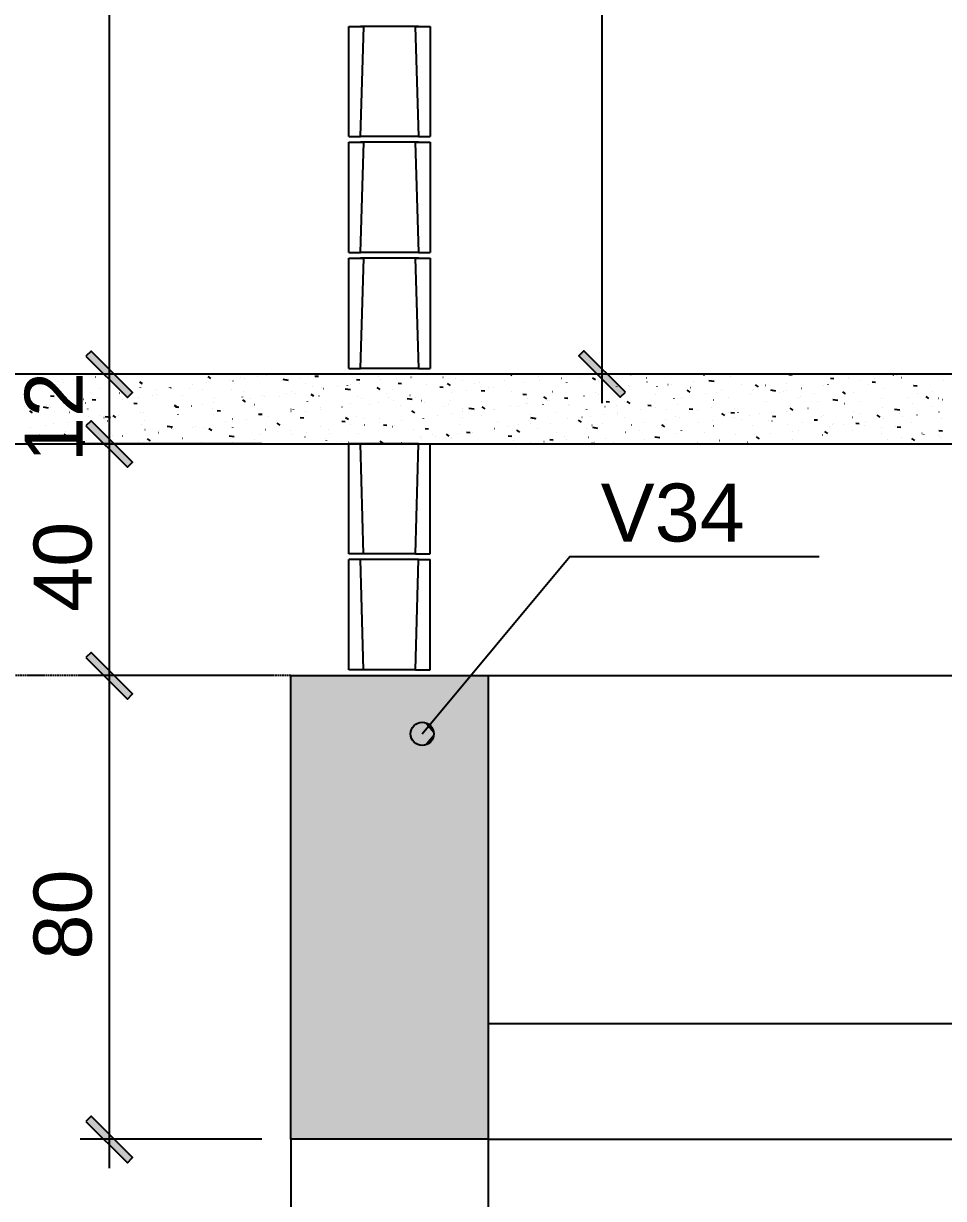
# Model space of a CAD drawing. Extents: x -1789 to 4156, y -3064 to 1391.
# Drawn here: x 651.5 to 810.1, y -2861.3 to -2658.6 of the extents above; entities that cross this region are included whole.
import ezdxf

# ---------------------------------------------------------------- set-up
doc = ezdxf.new("R2010")
doc.units = 0
doc.linetypes.add('ESTILO_TQS_0005', pattern=[0.4, 0.3, -0.1])
for name, color, linetype in [('1', 1, 'CONTINUOUS'), ('2', 2, 'CONTINUOUS'), ('3', 3, 'CONTINUOUS'), ('4', 4, 'CONTINUOUS'), ('8', 8, 'CONTINUOUS'), ('9', 254, 'CONTINUOUS')]:
    doc.layers.add(name, color=color, linetype=linetype)
doc.styles.add('TQS_ARIAL', font='arial.ttf')

msp = doc.modelspace()

# ---------------------------------------------------------------- linework, layer by layer
at = {"layer": '1', "linetype": 'Continuous'}
for p, q in [((666.2587, -2382.0568), (666.2587, -2724.0568)), ((751.3126, -2724.0568), (751.3126, -2394.0568)), ((719.6215, -2659.0568), (709.6215, -2659.0568)), ((719.6215, -2678.0568), (709.6215, -2678.0568)), ((719.6215, -2679.0568), (709.6215, -2679.0568)), ((719.6215, -2698.0568), (709.6215, -2698.0568)), ((719.6215, -2699.0568), (709.6215, -2699.0568)), ((666.2587, -2714.0568), (666.2587, -2736.0568)), ((719.6215, -2718.0568), (709.6215, -2718.0568)), ((692.6215, -2719.0568), (661.2587, -2719.0568)), ((692.6215, -2719.0568), (661.2587, -2719.0568)), ((756.19545, -2719.0568), (756.3126, -2719.0568)), ((666.2587, -2726.0568), (666.2587, -2776.0568)), ((692.6215, -2731.0568), (661.2587, -2731.0568)), ((692.6215, -2731.0568), (661.2587, -2731.0568)), ((719.61265, -2731.0568), (709.62645, -2731.0568)), ((719.61265, -2731.0568), (709.62645, -2731.0568)), ((719.61265, -2731.0568), (709.62645, -2731.0568)), ((719.61265, -2731.0568), (709.62645, -2731.0568)), ((719.61265, -2731.0568), (709.62645, -2731.0568)), ((719.61265, -2731.0568), (709.62645, -2731.0568)), ((719.61265, -2731.0568), (709.62645, -2731.0568)), ((719.1215, -2750.0568), (710.1215, -2750.0568)), ((719.1215, -2750.0568), (710.1215, -2750.0568)), ((719.61265, -2751.0568), (709.62645, -2751.0568)), ((666.2587, -2766.0568), (666.2587, -2856.0568)), ((692.6215, -2771.0568), (661.2587, -2771.0568)), ((692.6215, -2771.0568), (661.2587, -2771.0568)), ((719.1215, -2770.0568), (710.1215, -2770.0568)), ((719.1215, -2770.0568), (710.1215, -2770.0568)), ((719.1215, -2770.0568), (710.1215, -2770.0568)), ((719.1215, -2770.0568), (710.1215, -2770.0568)), ((719.1215, -2770.0568), (710.1215, -2770.0568)), ((719.1215, -2770.0568), (710.1215, -2770.0568)), ((692.6215, -2851.0568), (661.2587, -2851.0568))]:
    msp.add_line(p, q, dxfattribs=at)
for points in [[(662.28065, -2715.96265), (669.4259, -2723.1079), (670.3098, -2722.22405), (663.16455, -2715.07875), (662.28065, -2715.96265)], [(662.28065, -2715.96265), (669.4259, -2723.1079), (670.3098, -2722.22405), (663.16455, -2715.07875), (662.28065, -2715.96265)], [(755.29065, -2722.15095), (748.14535, -2715.00565), (747.2615, -2715.88955), (754.40675, -2723.0348), (755.29065, -2722.15095)], [(662.28065, -2727.96265), (669.4259, -2735.1079), (670.3098, -2734.22405), (663.16455, -2727.07875), (662.28065, -2727.96265)], [(662.28065, -2727.96265), (669.4259, -2735.1079), (670.3098, -2734.22405), (663.16455, -2727.07875), (662.28065, -2727.96265)], [(720.27015, -2781.10885), (745.7386, -2750.48905), (788.69305, -2750.48905)], [(662.28065, -2767.96265), (669.4259, -2775.1079), (670.3098, -2774.22405), (663.16455, -2767.07875), (662.28065, -2767.96265)], [(662.28065, -2767.96265), (669.4259, -2775.1079), (670.3098, -2774.22405), (663.16455, -2767.07875), (662.28065, -2767.96265)], [(662.28065, -2847.96265), (669.4259, -2855.1079), (670.3098, -2854.22405), (663.16455, -2847.07875), (662.28065, -2847.96265)]]:
    msp.add_lwpolyline(points, dxfattribs=at)
msp.add_circle((720.27015, -2781.10885), 2, dxfattribs=at)
for points in [[(662.28065, -2715.96265), (670.3098, -2722.22405), (663.16455, -2715.07875)], [(662.28065, -2715.96265), (663.16455, -2715.07875), (662.28065, -2715.96265)], [(662.28065, -2715.96265), (670.3098, -2722.22405), (663.16455, -2715.07875)], [(662.28065, -2715.96265), (663.16455, -2715.07875), (662.28065, -2715.96265)], [(662.28065, -2715.96265), (669.4259, -2723.1079), (670.3098, -2722.22405)], [(662.28065, -2715.96265), (669.4259, -2723.1079), (670.3098, -2722.22405)], [(755.29065, -2722.15095), (748.14535, -2715.00565), (747.2615, -2715.88955)], [(755.29065, -2722.15095), (747.2615, -2715.88955), (754.40675, -2723.0348)], [(755.29065, -2722.15095), (754.40675, -2723.0348), (755.29065, -2722.15095)], [(662.28065, -2727.96265), (670.3098, -2734.22405), (663.16455, -2727.07875)], [(662.28065, -2727.96265), (663.16455, -2727.07875), (662.28065, -2727.96265)], [(662.28065, -2727.96265), (670.3098, -2734.22405), (663.16455, -2727.07875)], [(662.28065, -2727.96265), (663.16455, -2727.07875), (662.28065, -2727.96265)], [(662.28065, -2727.96265), (669.4259, -2735.1079), (670.3098, -2734.22405)], [(662.28065, -2727.96265), (669.4259, -2735.1079), (670.3098, -2734.22405)], [(662.28065, -2767.96265), (670.3098, -2774.22405), (663.16455, -2767.07875)], [(662.28065, -2767.96265), (663.16455, -2767.07875), (662.28065, -2767.96265)], [(662.28065, -2767.96265), (670.3098, -2774.22405), (663.16455, -2767.07875)], [(662.28065, -2767.96265), (663.16455, -2767.07875), (662.28065, -2767.96265)], [(662.28065, -2767.96265), (669.4259, -2775.1079), (670.3098, -2774.22405)], [(662.28065, -2767.96265), (669.4259, -2775.1079), (670.3098, -2774.22405)], [(722.27015, -2781.10885), (720.61745, -2779.13925), (719.27015, -2779.3768)], [(722.27015, -2781.10885), (721.80225, -2779.8233), (720.61745, -2779.13925)], [(722.27015, -2781.10885), (719.27015, -2779.3768), (718.39075, -2780.4248)], [(722.27015, -2781.10885), (718.39075, -2780.4248), (718.39075, -2781.7929)], [(722.27015, -2781.10885), (718.39075, -2781.7929), (719.27015, -2782.8409)], [(722.27015, -2781.10885), (719.27015, -2782.8409), (720.61745, -2783.0785)], [(722.27015, -2781.10885), (720.61745, -2783.0785), (721.80225, -2782.39445)], [(722.27015, -2781.10885), (721.80225, -2782.39445), (722.27015, -2781.10885)], [(662.28065, -2847.96265), (670.3098, -2854.22405), (663.16455, -2847.07875)], [(662.28065, -2847.96265), (663.16455, -2847.07875), (662.28065, -2847.96265)], [(662.28065, -2847.96265), (669.4259, -2855.1079), (670.3098, -2854.22405)]]:
    msp.add_solid(points, dxfattribs=at)
at = {"layer": '2', "linetype": 'Continuous'}
for p, q in [((707.6215, -2678.0568), (707.6215, -2659.0568)), ((707.6215, -2659.0568), (710.19725, -2659.0568)), ((709.6215, -2678.0568), (710.19725, -2659.0568)), ((719.04575, -2659.0568), (719.6215, -2678.0568)), ((719.04575, -2659.0568), (721.6215, -2659.0568)), ((721.6215, -2659.0568), (721.6215, -2678.0568)), ((707.6215, -2678.0568), (709.6215, -2678.0568)), ((707.6215, -2698.0568), (707.6215, -2679.0568)), ((707.6215, -2679.0568), (710.19725, -2679.0568)), ((709.6215, -2698.0568), (710.19725, -2679.0568)), ((719.04575, -2679.0568), (719.6215, -2698.0568)), ((719.04575, -2679.0568), (721.6215, -2679.0568)), ((719.6215, -2678.0568), (721.6215, -2678.0568)), ((721.6215, -2679.0568), (721.6215, -2698.0568)), ((707.6215, -2698.0568), (709.6215, -2698.0568)), ((719.6215, -2698.0568), (721.6215, -2698.0568)), ((707.6215, -2718.0568), (707.6215, -2699.0568)), ((707.6215, -2699.0568), (710.19725, -2699.0568)), ((709.6215, -2718.0568), (710.19725, -2699.0568)), ((719.04575, -2699.0568), (719.6215, -2718.0568)), ((719.04575, -2699.0568), (721.6215, -2699.0568)), ((721.6215, -2699.0568), (721.6215, -2718.0568)), ((707.6215, -2718.0568), (709.6215, -2718.0568)), ((719.6215, -2718.0568), (721.6215, -2718.0568)), ((697.6215, -2719.0568), (697.6215, -2719.0568)), ((697.6215, -2719.0568), (697.6215, -2719.0568)), ((751.19545, -2719.0568), (751.19545, -2719.0568)), ((697.6215, -2731.0568), (697.6215, -2731.0568)), ((697.6215, -2731.0568), (697.6215, -2731.0568)), ((709.62645, -2731.0568), (707.6215, -2731.0568)), ((707.6234, -2750.0568), (707.6215, -2731.0568)), ((709.62645, -2731.0568), (707.6215, -2731.0568)), ((709.62645, -2731.0568), (707.6215, -2731.0568)), ((709.62645, -2731.0568), (707.6215, -2731.0568)), ((709.62645, -2731.0568), (707.6215, -2731.0568)), ((709.62645, -2731.0568), (707.6215, -2731.0568)), ((709.62645, -2731.0568), (707.6215, -2731.0568)), ((710.1176, -2750.0568), (709.62645, -2731.0568)), ((719.1215, -2750.0568), (719.61265, -2731.0568)), ((719.61265, -2731.0568), (721.6215, -2731.0568)), ((719.61265, -2731.0568), (721.6215, -2731.0568)), ((719.61265, -2731.0568), (721.6215, -2731.0568)), ((719.61265, -2731.0568), (721.6215, -2731.0568)), ((719.61265, -2731.0568), (721.6215, -2731.0568)), ((719.61265, -2731.0568), (721.6215, -2731.0568)), ((719.61265, -2731.0568), (721.6215, -2731.0568)), ((721.6215, -2750.0568), (721.6215, -2731.0568)), ((710.1176, -2750.0568), (707.6234, -2750.0568)), ((710.1176, -2750.0568), (707.6234, -2750.0568)), ((719.1215, -2750.0568), (721.6215, -2750.0568)), ((719.1215, -2750.0568), (721.6215, -2750.0568)), ((709.62645, -2751.0568), (707.6215, -2751.0568)), ((707.6234, -2770.0568), (707.6215, -2751.0568)), ((710.1176, -2770.0568), (709.62645, -2751.0568)), ((719.1215, -2770.0568), (719.61265, -2751.0568)), ((719.61265, -2751.0568), (721.6215, -2751.0568)), ((721.6215, -2770.0568), (721.6215, -2751.0568)), ((697.6215, -2771.0568), (697.6215, -2771.0568)), ((697.6215, -2771.0568), (697.6215, -2771.0568)), ((710.1176, -2770.0568), (707.6234, -2770.0568)), ((710.1176, -2770.0568), (707.6234, -2770.0568)), ((710.1176, -2770.0568), (707.6234, -2770.0568)), ((710.1176, -2770.0568), (707.6234, -2770.0568)), ((710.1176, -2770.0568), (707.6234, -2770.0568)), ((710.1176, -2770.0568), (707.6234, -2770.0568)), ((719.1215, -2770.0568), (721.6215, -2770.0568)), ((719.1215, -2770.0568), (721.6215, -2770.0568)), ((719.1215, -2770.0568), (721.6215, -2770.0568)), ((719.1215, -2770.0568), (721.6215, -2770.0568)), ((719.1215, -2770.0568), (721.6215, -2770.0568)), ((719.1215, -2770.0568), (721.6215, -2770.0568)), ((697.6215, -2851.0568), (697.6215, -2929.44445)), ((697.6215, -2851.0568), (697.6215, -2851.0568)), ((731.6215, -2851.0568), (731.6215, -2929.44445)), ((731.6215, -2851.0568), (985.1215, -2851.0568))]:
    msp.add_line(p, q, dxfattribs=at)
at = {"layer": '2', "linetype": 'ESTILO_TQS_0005'}
msp.add_line((697.6215, -2771.0568), (528.5184, -2771.0568), dxfattribs=at)
at = {"layer": '3', "linetype": 'Continuous'}
for p, q in [((731.6215, -2771.0568), (876.6215, -2771.0568)), ((731.6215, -2831.0568), (1277.6215, -2831.0568))]:
    msp.add_line(p, q, dxfattribs=at)
at = {"layer": '4', "linetype": 'Continuous'}
for p, q in [((697.6215, -2851.0568), (697.6215, -2771.0568)), ((697.6215, -2771.0568), (731.6215, -2771.0568)), ((731.6215, -2771.0568), (731.6215, -2851.0568)), ((731.6215, -2851.0568), (697.6215, -2851.0568))]:
    msp.add_line(p, q, dxfattribs=at)
at = {"layer": '8', "linetype": 'Continuous'}
msp.add_lwpolyline([(697.6215, -2771.0568), (731.6215, -2771.0568), (731.6215, -2851.0568), (697.6215, -2851.0568), (697.6215, -2771.0568)], dxfattribs=at)
for points in [[(697.6215, -2771.0568), (731.6215, -2771.0568), (731.6215, -2851.0568)], [(697.6215, -2771.0568), (731.6215, -2851.0568), (697.6215, -2851.0568)], [(697.6215, -2771.0568), (697.6215, -2851.0568), (697.6215, -2771.0568)]]:
    msp.add_solid(points, dxfattribs=at)
at = {"layer": '9', "linetype": 'Continuous'}
for p, q in [((653.89295, -2719.5087), (653.8845, -2719.5033)), ((657.6051, -2720.34385), (657.615, -2720.34255)), ((658.29365, -2720.05335), (658.3016, -2720.04725)), ((660.1085, -2720.01425), (660.1184, -2720.01295)), ((663.8958, -2719.51565), (663.90575, -2719.51435)), ((672.05395, -2720.745), (671.55655, -2720.40945)), ((683.835, -2719.79875), (683.3376, -2719.4632)), ((687.0427, -2720.0661), (687.0526, -2720.0648)), ((687.6343, -2720.1889), (687.64225, -2720.1828)), ((688.9179, -2719.5951), (688.9095, -2719.58975)), ((689.5461, -2719.7365), (689.556, -2719.7352)), ((691.8769, -2719.4865), (691.8695, -2719.47975)), ((693.3334, -2719.2379), (693.34335, -2719.2366)), ((697.1981, -2720.12595), (696.30875, -2719.98805)), ((699.3046, -2719.8616), (699.29615, -2719.8562)), ((702.35445, -2719.4863), (701.75675, -2719.434)), ((709.52705, -2720.11385), (708.92935, -2720.06155)), ((712.68375, -2719.51755), (712.67635, -2719.5108)), ((713.13695, -2720.0338), (713.1449, -2720.0277)), ((715.817, -2719.87565), (715.8269, -2719.87435)), ((718.3204, -2719.5461), (718.3303, -2719.5448)), ((718.51055, -2719.39605), (718.5021, -2719.39065)), ((723.84875, -2719.6216), (723.84035, -2719.6162)), ((725.98945, -2719.87865), (725.99735, -2719.87255)), ((727.25145, -2720.17645), (727.24405, -2720.1697)), ((733.0833, -2719.1754), (733.07595, -2719.16865)), ((734.5252, -2720.0727), (734.5168, -2720.0673)), ((735.77305, -2719.26065), (735.47085, -2719.0568)), ((740.3042, -2719.4472), (740.2968, -2719.4404)), ((740.45995, -2720.22915), (740.4699, -2720.22785)), ((743.77395, -2719.17465), (743.7819, -2719.16855)), ((744.2473, -2719.73055), (744.2572, -2719.72925)), ((747.4803, -2719.5663), (747.4882, -2719.5602)), ((750.14435, -2720.0615), (749.64695, -2719.726)), ((750.72725, -2720.31045), (750.7352, -2720.30435)), ((758.96785, -2719.768), (758.9594, -2719.7626)), ((759.03165, -2720.4095), (759.0396, -2720.40345)), ((767.05015, -2720.32625), (767.06005, -2720.32495)), ((768.88785, -2719.31785), (768.8958, -2719.3118)), ((770.5792, -2720.31595), (769.6898, -2720.178)), ((773.36565, -2719.4948), (773.37555, -2719.4935)), ((775.86905, -2719.16525), (775.87895, -2719.1639)), ((784.07255, -2719.2352), (783.47485, -2719.1829)), ((791.24515, -2719.8627), (790.64745, -2719.8104)), ((793.6852, -2719.704), (793.69315, -2719.6979)), ((793.9928, -2719.85445), (793.9844, -2719.84905)), ((795.7263, -2720.14875), (795.7362, -2720.14745)), ((798.41775, -2720.49025), (797.82005, -2720.43795)), ((798.2297, -2719.81915), (798.2396, -2719.81785)), ((801.66045, -2719.23885), (801.39055, -2719.0568)), ((802.017, -2719.32055), (802.0269, -2719.31925)), ((802.876, -2719.679), (802.86865, -2719.67225)), ((810.06075, -2720.08115), (810.06865, -2720.07505)), ((651.86295, -2721.75215), (651.8709, -2721.74605)), ((652.46235, -2721.77255), (652.4539, -2721.76715)), ((658.416, -2720.5501), (658.40865, -2720.5433)), ((661.48345, -2722.50775), (660.986, -2722.17225)), ((661.0303, -2720.8804), (661.02185, -2720.875)), ((661.54065, -2720.79745), (661.54855, -2720.7914)), ((663.1388, -2722.22365), (663.13035, -2722.21825)), ((664.7876, -2721.5416), (664.79555, -2721.5355)), ((666.36855, -2721.10595), (666.3601, -2721.10055)), ((668.0346, -2722.28575), (668.04255, -2722.27965)), ((668.477, -2722.4492), (668.46855, -2722.4438)), ((671.70675, -2721.3315), (671.6983, -2721.3261)), ((674.43645, -2721.72575), (674.4464, -2721.72445)), ((676.77475, -2721.3849), (676.7663, -2721.3795)), ((676.93985, -2721.39615), (676.9498, -2721.39485)), ((677.3061, -2721.64275), (677.314, -2721.63665)), ((680.21315, -2721.4886), (680.2058, -2721.48185)), ((680.7272, -2720.89755), (680.7371, -2720.89625)), ((682.3832, -2721.7826), (682.37475, -2721.7772)), ((683.0315, -2720.4851), (683.03945, -2720.47905)), ((687.4594, -2721.7836), (687.45205, -2721.77685)), ((689.52545, -2721.9734), (689.5334, -2721.9673)), ((696.8953, -2722.36675), (696.9052, -2722.36545)), ((697.75765, -2722.12785), (697.7656, -2722.1218)), ((698.39785, -2722.45925), (698.38945, -2722.45385)), ((700.07155, -2720.65055), (700.0642, -2720.6438)), ((701.41305, -2721.20485), (701.40465, -2721.19945)), ((702.892, -2721.42375), (702.89995, -2721.41765)), ((703.2108, -2721.5353), (703.2207, -2721.534)), ((705.7142, -2721.20575), (705.7241, -2721.20445)), ((707.8705, -2721.78115), (706.98115, -2721.64325)), ((707.3597, -2720.98395), (707.35235, -2720.9772)), ((707.9431, -2720.78355), (707.951, -2720.7775)), ((709.5015, -2720.7071), (709.5114, -2720.7058)), ((712.99955, -2721.6851), (712.5021, -2721.34955)), ((714.18, -2722.4691), (714.18795, -2722.463)), ((715.0799, -2721.7132), (715.0725, -2721.70645)), ((716.69965, -2720.74135), (716.10195, -2720.68905)), ((720.98785, -2720.7819), (720.98045, -2720.77515)), ((723.87225, -2721.36885), (723.27455, -2721.3166)), ((725.1473, -2720.98615), (724.6499, -2720.65065)), ((725.35035, -2722.21835), (725.36025, -2722.21705)), ((727.85375, -2721.8888), (727.86365, -2721.8875)), ((729.2364, -2720.6228), (729.24435, -2720.6167)), ((730.21155, -2720.49985), (730.2031, -2720.4945)), ((731.04485, -2721.9964), (730.44715, -2721.9441)), ((731.64105, -2721.39015), (731.651, -2721.38885)), ((732.4834, -2721.36695), (732.4913, -2721.36085)), ((735.73035, -2722.11105), (735.7383, -2722.105)), ((737.95655, -2720.5587), (737.9665, -2720.5574)), ((742.7067, -2722.1096), (742.69825, -2722.1042)), ((745.20165, -2720.5238), (745.19325, -2720.5184)), ((750.166, -2722.1389), (750.15865, -2722.13215)), ((753.8378, -2721.1593), (753.84575, -2721.1532)), ((754.4439, -2721.9859), (754.4538, -2721.9846)), ((755.8781, -2720.9749), (755.8697, -2720.9695)), ((755.9979, -2721.13785), (755.9905, -2721.1311)), ((760.7594, -2721.15445), (760.7693, -2721.15315)), ((762.6434, -2720.8824), (762.63605, -2720.87565)), ((763.2628, -2720.82485), (763.2727, -2720.82355)), ((766.4596, -2722.1736), (765.96215, -2721.8381)), ((766.55455, -2721.426), (766.54615, -2721.4206)), ((769.0955, -2722.39415), (769.10345, -2722.3881)), ((770.9475, -2722.14675), (770.94015, -2722.13995)), ((771.8928, -2721.65155), (771.88435, -2721.64615)), ((775.3818, -2720.80615), (775.38975, -2720.80005)), ((777.231, -2721.8771), (777.2226, -2721.8717)), ((777.31255, -2721.63425), (777.3052, -2721.6275)), ((778.24065, -2721.22735), (777.74325, -2720.89185)), ((779.42375, -2720.9403), (779.43165, -2720.9342)), ((781.2516, -2721.9711), (780.36225, -2721.8332)), ((781.87575, -2722.2944), (781.8837, -2722.28835)), ((782.56925, -2722.10265), (782.5608, -2722.09725)), ((783.12005, -2721.8084), (783.13, -2721.8071)), ((783.1444, -2720.6332), (783.13705, -2720.62645)), ((785.62345, -2721.4788), (785.6334, -2721.4775)), ((787.90745, -2722.3282), (787.89905, -2722.3228)), ((789.4108, -2720.9802), (789.4207, -2720.9789)), ((790.26385, -2720.812), (790.2565, -2720.80525)), ((793.25825, -2722.46415), (792.7608, -2722.12865)), ((794.68145, -2722.1752), (794.68935, -2722.1691)), ((797.2043, -2720.8268), (797.1969, -2720.82005)), ((799.7325, -2721.535), (799.74045, -2721.5289)), ((804.92635, -2720.78525), (804.9343, -2720.77915)), ((805.59035, -2721.11775), (804.99265, -2721.06545)), ((805.7018, -2722.43325), (805.71175, -2722.4319)), ((808.2052, -2722.10365), (808.21515, -2722.10235)), ((652.9782, -2724.13205), (652.9861, -2724.12595)), ((655.51475, -2724.21685), (655.52465, -2724.21555)), ((656.7931, -2722.90075), (656.1954, -2722.84845)), ((661.83025, -2723.3854), (661.84015, -2723.3841)), ((662.2351, -2724.04965), (662.22775, -2724.0429)), ((663.9657, -2723.52825), (663.368, -2723.47595)), ((664.33365, -2723.0558), (664.34355, -2723.0545)), ((668.12095, -2722.5572), (668.1309, -2722.5559)), ((668.54945, -2723.4907), (668.54205, -2723.48395)), ((671.1383, -2724.1558), (670.5406, -2724.1035)), ((671.28155, -2723.0299), (671.2895, -2723.0238)), ((673.81525, -2722.67475), (673.8068, -2722.66935)), ((674.3813, -2722.48965), (674.37395, -2722.4829)), ((678.02305, -2724.77115), (677.5256, -2724.43565)), ((678.88325, -2722.72815), (678.8748, -2722.72275)), ((682.37835, -2724.2219), (682.3863, -2724.21585)), ((684.28905, -2724.0264), (684.299, -2724.0251)), ((684.4917, -2723.12585), (684.48325, -2723.12045)), ((689.2699, -2722.9946), (689.26145, -2722.98925)), ((689.8041, -2723.8249), (689.30665, -2723.4894)), ((689.85555, -2723.97925), (689.8482, -2723.9725)), ((690.60455, -2723.19495), (690.6145, -2723.19365)), ((691.37835, -2724.33785), (691.36995, -2724.3325)), ((692.77245, -2722.71755), (692.78035, -2722.71145)), ((693.10795, -2722.86535), (693.1179, -2722.86405)), ((695.696, -2722.98605), (695.6886, -2722.9793)), ((700.50635, -2723.8025), (700.4979, -2723.7971)), ((701.58515, -2722.87865), (701.08775, -2722.54315)), ((702.46775, -2722.84625), (702.46035, -2722.8395)), ((707.8215, -2724.1125), (707.8294, -2724.10645)), ((709.0743, -2722.91035), (709.0659, -2722.90495)), ((709.75585, -2723.1796), (709.7485, -2723.17285)), ((711.1828, -2724.2536), (711.17435, -2724.2482)), ((712.74415, -2723.878), (712.75405, -2723.8767)), ((714.41255, -2723.1359), (714.4041, -2723.1305)), ((715.24755, -2723.5484), (715.25745, -2723.5471)), ((716.52105, -2724.47915), (716.5126, -2724.47375)), ((718.54295, -2723.43635), (717.65355, -2723.2984)), ((718.1497, -2722.65865), (718.15765, -2722.65255)), ((719.03485, -2723.0498), (719.04475, -2723.0485)), ((720.17685, -2723.63285), (720.1684, -2723.6275)), ((720.67395, -2723.95735), (720.6819, -2723.9513)), ((724.80695, -2724.28145), (724.79955, -2724.2747)), ((725.089, -2723.587), (725.08055, -2723.5816)), ((730.4272, -2723.81255), (730.4188, -2723.80715)), ((735.54695, -2724.47375), (735.5569, -2724.4724)), ((738.21745, -2722.6239), (737.61975, -2722.5716)), ((738.05035, -2724.14415), (738.0603, -2724.14285)), ((738.4585, -2723.25335), (738.46645, -2723.24725)), ((738.5023, -2724.141), (738.4949, -2724.13425)), ((741.10365, -2724.2636), (741.09525, -2724.25825)), ((741.74215, -2723.28685), (741.2447, -2722.9513)), ((741.8377, -2723.64555), (741.8476, -2723.64425)), ((742.22435, -2723.59935), (742.23225, -2723.59325)), ((745.39005, -2723.25145), (744.79235, -2723.19915)), ((745.4713, -2724.3435), (745.47925, -2724.3374)), ((745.7232, -2724.41275), (745.7158, -2724.406)), ((748.1532, -2722.8141), (748.1631, -2722.8128)), ((750.6566, -2722.4845), (750.6665, -2722.4832)), ((752.56265, -2723.87895), (751.96495, -2723.82665)), ((753.7162, -2724.48825), (753.72415, -2724.48215)), ((755.2018, -2723.7193), (755.1934, -2723.71395)), ((756.11345, -2724.0877), (755.616, -2723.7522)), ((759.73525, -2724.5065), (759.13755, -2724.4542)), ((760.4682, -2722.54285), (760.47615, -2722.53675)), ((763.7152, -2723.287), (763.7231, -2723.2809)), ((764.19835, -2724.2995), (764.20825, -2724.2982)), ((765.03955, -2723.07805), (765.0322, -2723.0713)), ((770.51385, -2723.46805), (770.52375, -2723.46675)), ((773.01725, -2723.13845), (773.02715, -2723.13715)), ((776.80455, -2722.63985), (776.8145, -2722.63855)), ((779.7087, -2723.82995), (779.70135, -2723.8232)), ((785.12275, -2723.03855), (785.1307, -2723.03245)), ((785.54055, -2722.8289), (785.5332, -2722.82215)), ((788.36975, -2723.7827), (788.37765, -2723.7766)), ((791.924, -2723.6263), (791.03465, -2723.4884)), ((793.0956, -2724.09285), (793.1055, -2724.09155)), ((793.2457, -2722.5537), (793.23725, -2722.54835)), ((795.599, -2723.7633), (795.6089, -2723.762)), ((799.3863, -2723.2647), (799.3962, -2723.2634)), ((803.92215, -2723.0048), (803.9137, -2722.99945)), ((804.80475, -2724.11415), (804.8127, -2724.1081)), ((807.62955, -2723.26505), (807.1321, -2722.9295)), ((809.26035, -2723.23035), (809.2519, -2723.225)), ((809.93915, -2723.41005), (809.94705, -2723.404)), ((651.72745, -2724.71545), (651.73735, -2724.71415)), ((653.0812, -2725.73305), (652.5838, -2725.39755)), ((655.83425, -2724.9016), (654.9449, -2724.76365)), ((656.22515, -2724.87615), (656.2331, -2724.8701)), ((656.8857, -2725.4928), (656.87835, -2725.48605)), ((659.47215, -2725.6203), (659.4801, -2725.6142)), ((662.62205, -2725.06975), (662.6136, -2725.06435)), ((662.71915, -2726.36445), (662.72705, -2726.35835)), ((664.63125, -2726.2453), (664.6239, -2726.23855)), ((665.3921, -2726.51425), (665.40205, -2726.51295)), ((666.50665, -2726.5568), (665.6173, -2726.41885)), ((667.4525, -2726.53395), (666.9551, -2726.19845)), ((667.8955, -2726.18465), (667.90545, -2726.18335)), ((671.68285, -2725.68605), (671.69275, -2725.68475)), ((672.1334, -2725.61185), (672.14135, -2725.6058)), ((678.3109, -2724.7833), (677.7132, -2724.731)), ((677.77555, -2724.51815), (677.78345, -2724.51205)), ((677.99835, -2724.8546), (678.00825, -2724.8533)), ((678.2004, -2725.9892), (678.193, -2725.98245)), ((680.50175, -2724.525), (680.51165, -2724.5237)), ((684.03225, -2724.98815), (684.0249, -2724.9814)), ((684.2695, -2726.00645), (684.27745, -2726.00035)), ((685.4835, -2725.4108), (684.8858, -2725.35855)), ((692.6561, -2726.03835), (692.0584, -2725.98605)), ((692.4422, -2726.20655), (692.4501, -2726.2005)), ((693.8224, -2726.3691), (693.8323, -2726.3678)), ((697.63605, -2725.4568), (697.644, -2725.4507)), ((697.64705, -2725.15615), (697.6386, -2725.1508)), ((698.09215, -2725.1817), (698.08475, -2725.17495)), ((700.1379, -2725.53765), (700.1478, -2725.53635)), ((702.6413, -2725.20805), (702.6512, -2725.20675)), ((702.7704, -2724.7527), (702.77835, -2724.7466)), ((706.4286, -2724.70945), (706.43855, -2724.70815)), ((709.00735, -2726.4382), (709.01525, -2726.43215)), ((718.9686, -2725.71125), (718.4712, -2725.37575)), ((722.94075, -2726.13335), (722.95065, -2726.13205)), ((723.92095, -2724.7015), (723.92885, -2724.6954)), ((725.44415, -2725.8038), (725.45405, -2725.8025)), ((727.1679, -2725.44565), (727.17585, -2725.43955)), ((727.1975, -2724.93025), (727.18905, -2724.92485)), ((727.2031, -2726.4771), (727.1957, -2726.47035)), ((729.21535, -2725.09155), (728.32595, -2724.9536)), ((729.23145, -2725.3052), (729.2414, -2725.3039)), ((730.4149, -2726.1898), (730.42285, -2726.1837)), ((731.11635, -2725.01235), (730.61895, -2724.67685)), ((732.5357, -2725.1558), (732.52725, -2725.1504)), ((732.67045, -2725.14205), (732.66305, -2725.1353)), ((736.79, -2724.6908), (736.78155, -2724.6854)), ((738.8985, -2726.03405), (738.89005, -2726.02865)), ((743.21215, -2725.60685), (743.2037, -2725.6015)), ((747.8048, -2726.45775), (747.8147, -2726.45645)), ((748.66515, -2725.1284), (748.67305, -2725.1223)), ((749.28515, -2726.3005), (749.2767, -2726.29515)), ((751.5921, -2725.95915), (751.60205, -2725.9578)), ((751.7801, -2724.7147), (751.7717, -2724.70935)), ((753.8886, -2726.05795), (753.88015, -2726.0526)), ((753.9851, -2725.63845), (753.97775, -2725.6317)), ((757.9076, -2725.12765), (757.91755, -2725.12635)), ((759.81695, -2724.6374), (759.8096, -2724.63065)), ((760.411, -2724.7981), (760.42095, -2724.7968)), ((762.45655, -2725.1658), (762.44815, -2725.16045)), ((763.92285, -2726.3633), (763.93075, -2726.3572)), ((764.56505, -2726.50905), (764.5566, -2726.5037)), ((766.90785, -2725.134), (766.31015, -2725.0817)), ((767.69695, -2725.32905), (767.6885, -2725.32365)), ((770.20915, -2724.77525), (770.2171, -2724.7692)), ((772.42865, -2726.1998), (771.93125, -2725.86425)), ((773.133, -2725.6169), (773.1246, -2725.61155)), ((774.08045, -2725.7615), (773.48275, -2725.70925)), ((774.16775, -2724.97335), (774.1757, -2724.96725)), ((774.7666, -2725.6463), (774.7592, -2725.63955)), ((776.7031, -2726.26355), (776.71105, -2726.25745)), ((778.47125, -2725.84245), (778.4628, -2725.8371)), ((780.48935, -2725.7525), (780.4993, -2725.7512)), ((781.25305, -2726.38905), (780.65535, -2726.33675)), ((782.99275, -2725.42295), (783.0027, -2725.42165)), ((784.2097, -2725.25355), (783.7123, -2724.918)), ((783.80945, -2726.068), (783.80105, -2726.06265)), ((786.7801, -2724.9243), (786.79, -2724.923)), ((789.1477, -2726.29355), (789.13925, -2726.2882)), ((789.42545, -2726.20825), (789.4334, -2726.20215)), ((794.4859, -2726.5191), (794.4775, -2726.51375)), ((794.55985, -2725.5041), (794.56775, -2725.49805)), ((795.68285, -2725.7776), (795.6755, -2725.77085)), ((799.2273, -2726.49035), (798.7299, -2726.15485)), ((799.6109, -2724.86395), (799.61885, -2724.85785)), ((802.5964, -2725.2815), (801.70705, -2725.14355)), ((802.6233, -2725.79235), (802.6159, -2725.7856)), ((802.7219, -2725.4155), (802.7135, -2725.4101)), ((803.0711, -2726.37735), (803.08105, -2726.37605)), ((805.5745, -2726.04775), (805.58445, -2726.04645)), ((808.295, -2724.6446), (808.28765, -2724.63785)), ((809.36185, -2725.54915), (809.37175, -2725.54785)), ((652.7859, -2728.17385), (652.7958, -2728.17255)), ((655.2893, -2727.8443), (655.2992, -2727.843)), ((656.70535, -2727.65095), (656.69695, -2727.64555)), ((659.0766, -2727.3457), (659.08655, -2727.3444)), ((661.19145, -2727.3336), (661.183, -2727.3282)), ((665.9661, -2727.1086), (665.97405, -2727.1025)), ((671.8679, -2727.7847), (671.85945, -2727.7793)), ((672.36855, -2726.99025), (672.36115, -2726.9835)), ((677.1791, -2728.21195), (676.2897, -2728.07405)), ((677.0629, -2728.3006), (677.0708, -2728.29455)), ((677.2061, -2728.01025), (677.19765, -2728.00485)), ((677.42885, -2728.52735), (677.4388, -2728.52605)), ((680.59655, -2728.18485), (680.5892, -2728.1781)), ((681.2162, -2728.02875), (681.2261, -2728.02745)), ((682.54435, -2728.2358), (682.5359, -2728.2304)), ((683.9921, -2728.79735), (683.49465, -2728.46185)), ((686.4284, -2727.1838), (686.42105, -2727.17705)), ((687.51645, -2726.75055), (687.5244, -2726.7445)), ((687.5317, -2727.1973), (687.5416, -2727.196)), ((687.61235, -2728.2892), (687.6039, -2728.2838)), ((690.0351, -2726.8677), (690.045, -2726.8664)), ((695.77315, -2727.8511), (695.27575, -2727.5156)), ((699.8287, -2726.66585), (699.231, -2726.61355)), ((702.6488, -2728.08165), (702.65675, -2728.07555)), ((707.0013, -2727.2934), (706.4036, -2727.2411)), ((707.55425, -2726.90485), (707.0568, -2726.56935)), ((707.8867, -2727.81185), (707.87935, -2727.80505)), ((710.14215, -2726.7659), (710.13375, -2726.7605)), ((710.3345, -2727.793), (710.34445, -2727.7917)), ((712.8379, -2727.46345), (712.84785, -2727.46215)), ((712.89375, -2726.6917), (712.9017, -2726.6856)), ((714.1739, -2727.9209), (713.5762, -2727.8686)), ((715.17485, -2728.1452), (715.16745, -2728.13845)), ((715.5013, -2727.9265), (715.50925, -2727.9204)), ((716.62525, -2726.9648), (716.63515, -2726.9635)), ((720.49885, -2726.6788), (720.4915, -2726.67205)), ((721.3465, -2728.54845), (720.7488, -2728.49615)), ((726.7553, -2727.8238), (726.74685, -2727.81845)), ((732.6952, -2728.44695), (732.7051, -2728.44565)), ((733.28585, -2727.22245), (733.29375, -2727.2164)), ((735.1986, -2728.1174), (735.2085, -2728.11605)), ((736.90885, -2727.67805), (736.9168, -2727.67195)), ((738.9859, -2727.61875), (738.9958, -2727.61745)), ((739.88775, -2726.74675), (738.9984, -2726.6088)), ((740.15585, -2728.4222), (740.16375, -2728.4161)), ((742.3214, -2727.64055), (742.314, -2727.6338)), ((745.3014, -2726.7873), (745.3113, -2726.786)), ((747.7112, -2727.313), (747.2138, -2726.9775)), ((748.54355, -2728.45735), (748.55145, -2728.45125)), ((749.5423, -2727.91235), (749.5349, -2727.90555)), ((750.56015, -2728.4019), (749.6708, -2728.264)), ((751.3936, -2727.64375), (751.3852, -2727.6384)), ((755.21225, -2726.5759), (755.2202, -2726.5698)), ((756.38125, -2727.83415), (756.3739, -2727.8274)), ((758.4592, -2727.32005), (758.46715, -2727.31395)), ((761.56765, -2728.2436), (761.57755, -2728.2423)), ((762.0825, -2728.1139), (761.5851, -2727.7784)), ((761.78025, -2727.91025), (761.77185, -2727.9049)), ((762.21315, -2726.8331), (762.20575, -2726.82635)), ((767.88315, -2727.41215), (767.89305, -2727.41085)), ((770.38655, -2727.08255), (770.39645, -2727.08125)), ((770.45855, -2728.04365), (770.45115, -2728.0369)), ((774.17385, -2726.58395), (774.1838, -2726.58265)), ((775.2415, -2726.96015), (775.23305, -2726.9548)), ((777.16275, -2727.84195), (777.15535, -2727.8352)), ((779.9501, -2727.0077), (779.958, -2727.0016)), ((780.5797, -2727.1857), (780.5713, -2727.18035)), ((783.19705, -2727.7518), (783.205, -2727.74575)), ((785.91795, -2727.41125), (785.9095, -2727.4059)), ((788.42565, -2727.01655), (787.82795, -2726.96425)), ((790.4649, -2728.037), (790.4748, -2728.0357)), ((790.95955, -2727.79445), (790.9522, -2727.7877)), ((791.25615, -2727.6368), (791.24775, -2727.63145)), ((792.9683, -2727.7074), (792.9782, -2727.7061)), ((795.59825, -2727.6441), (795.00055, -2727.5918)), ((796.5944, -2727.86235), (796.58595, -2727.857)), ((796.7556, -2727.2088), (796.76555, -2727.2075)), ((799.4893, -2728.1929), (799.49725, -2728.1868)), ((799.82415, -2726.74465), (799.8157, -2726.7393)), ((801.9326, -2728.0879), (801.9242, -2728.08255)), ((802.77085, -2728.2716), (802.17315, -2728.2193)), ((804.68315, -2727.4431), (804.6911, -2727.43705)), ((809.81755, -2726.739), (809.82545, -2726.7329)), ((654.2995, -2729.58945), (654.3074, -2729.58335)), ((654.92125, -2730.1375), (654.32355, -2730.0852)), ((654.87295, -2729.9934), (654.8656, -2729.98665)), ((657.54645, -2730.33355), (657.5544, -2730.3275)), ((659.0503, -2729.75925), (658.55285, -2729.42375)), ((658.81385, -2728.9942), (658.8054, -2728.9888)), ((660.7048, -2728.99235), (660.69745, -2728.9856)), ((662.31925, -2730.51655), (662.32915, -2730.51525)), ((664.82265, -2730.187), (664.83255, -2730.1857)), ((666.87745, -2729.6449), (666.8854, -2729.63885)), ((668.60995, -2729.68835), (668.61985, -2729.68705)), ((669.2005, -2729.26065), (669.1921, -2729.2553)), ((672.46005, -2728.59685), (672.468, -2728.59075)), ((673.4216, -2730.56015), (672.92415, -2730.2246)), ((674.7647, -2729.1859), (674.7573, -2729.17915)), ((674.92545, -2728.8569), (674.9354, -2728.8556)), ((678.954, -2730.08515), (678.96195, -2730.07905)), ((687.8515, -2729.86715), (686.9621, -2729.72925)), ((687.2695, -2730.1757), (687.27745, -2730.1696)), ((691.4128, -2730.2841), (691.4227, -2730.2828)), ((692.3206, -2729.5355), (692.3285, -2729.5294)), ((693.2208, -2728.6869), (693.21235, -2728.6815)), ((695.27455, -2728.94485), (695.2672, -2728.9381)), ((697.51445, -2728.78575), (697.5224, -2728.77965)), ((697.7283, -2729.45265), (697.7382, -2729.45135)), ((700.10745, -2729.8989), (700.09905, -2729.89355)), ((700.2317, -2729.12305), (700.2416, -2729.12175)), ((703.5111, -2730.1473), (703.50375, -2730.14055)), ((703.75135, -2730.47125), (703.7593, -2730.46515)), ((704.019, -2728.62445), (704.02895, -2728.62315)), ((704.2255, -2729.3471), (704.21705, -2729.34175)), ((709.23545, -2729.36355), (709.227, -2729.35815)), ((718.7483, -2728.67065), (718.7562, -2728.66455)), ((719.9119, -2729.81465), (719.90345, -2729.80925)), ((720.08895, -2730.1066), (720.09885, -2730.1053)), ((721.99525, -2729.41475), (722.0032, -2729.4087)), ((722.59235, -2729.777), (722.60225, -2729.7757)), ((724.31795, -2730.17835), (724.3106, -2730.1716)), ((724.9377, -2729.73745), (724.44025, -2729.40195)), ((725.25015, -2730.0402), (725.2417, -2730.0348)), ((725.24225, -2730.1589), (725.25015, -2730.1528)), ((726.3797, -2729.2784), (726.3896, -2729.2771)), ((728.51915, -2729.17595), (727.9214, -2729.12365)), ((728.8638, -2729.16705), (728.85535, -2729.1617)), ((735.69175, -2729.80345), (735.094, -2729.7512)), ((735.9266, -2730.4913), (735.91815, -2730.4859)), ((736.48955, -2728.6416), (736.48215, -2728.63485)), ((737.08545, -2729.03855), (736.588, -2728.703)), ((742.86435, -2730.431), (742.2666, -2730.3787)), ((743.40915, -2729.16145), (743.4171, -2729.15535)), ((744.71755, -2729.83625), (744.71015, -2729.8295)), ((745.1741, -2730.40185), (745.184, -2730.40055)), ((748.9614, -2729.90325), (748.97135, -2729.90195)), ((751.93845, -2730.108), (751.93105, -2730.10125)), ((755.27695, -2729.0718), (755.28685, -2729.0705)), ((757.78035, -2728.7422), (757.79025, -2728.7409)), ((758.66685, -2730.39635), (758.6748, -2730.39025)), ((761.23255, -2730.0571), (760.3432, -2729.9192)), ((763.88875, -2729.2535), (763.8803, -2729.2481)), ((764.9532, -2728.8083), (764.9611, -2728.8022)), ((768.8523, -2729.05205), (768.86025, -2729.04595)), ((771.44715, -2730.2966), (771.4551, -2730.2905)), ((771.54315, -2730.5281), (771.5531, -2730.52675)), ((774.2754, -2729.52), (774.267, -2729.5146)), ((777.85865, -2729.69665), (777.8686, -2729.6953)), ((778.3977, -2730.22595), (777.9003, -2729.89045)), ((780.36205, -2729.36705), (780.372, -2729.36575)), ((784.11, -2730.28695), (784.11795, -2730.28085)), ((784.1494, -2728.86845), (784.1593, -2728.86715)), ((785.1277, -2728.7955), (785.12035, -2728.78875)), ((789.30385, -2729.53715), (789.3118, -2729.5311)), ((790.1788, -2729.2797), (789.68135, -2728.9442)), ((794.43825, -2728.83305), (794.44615, -2728.82695)), ((799.50195, -2729.27715), (799.4946, -2729.2704)), ((800.4404, -2730.32145), (800.45035, -2730.32015)), ((802.9438, -2729.9919), (802.95375, -2729.9906)), ((805.1964, -2730.51655), (804.69895, -2730.181)), ((806.4424, -2729.29195), (806.435, -2729.28515)), ((806.73115, -2729.49325), (806.74105, -2729.49195)), ((809.3004, -2729.6064), (809.29195, -2729.60105)), ((809.94345, -2728.89915), (809.34575, -2728.84685)), ((809.69595, -2730.06795), (809.7039, -2730.06185)), ((651.7552, -2730.8479), (651.7468, -2730.8425)), ((652.0831, -2731.0568), (652.0831, -2731.0568)), ((652.3872, -2731.0568), (652.3872, -2731.0568)), ((652.3872, -2731.0568), (652.3872, -2731.0568)), ((652.3872, -2731.0568), (652.3872, -2731.0568)), ((656.03345, -2731.0568), (656.03345, -2731.0568)), ((656.60395, -2731.0568), (656.60395, -2731.0568)), ((656.60395, -2731.0568), (656.60395, -2731.0568)), ((656.60395, -2731.0568), (656.60395, -2731.0568)), ((657.0673, -2731.0568), (657.0673, -2731.0568)), ((657.0673, -2731.0568), (657.0673, -2731.0568)), ((658.21585, -2731.0568), (658.21585, -2731.0568)), ((658.21585, -2731.0568), (658.21585, -2731.0568)), ((660.8207, -2731.0568), (660.8207, -2731.0568)), ((660.97395, -2731.0568), (660.97395, -2731.0568)), ((662.09385, -2730.765), (661.49615, -2730.71275)), ((662.0515, -2731.0568), (662.0515, -2731.0568)), ((662.0515, -2731.0568), (662.0515, -2731.0568)), ((662.0515, -2731.0568), (662.0515, -2731.0568)), ((662.95775, -2731.0568), (662.95775, -2731.0568)), ((665.03745, -2731.0568), (665.03745, -2731.0568)), ((665.03745, -2731.0568), (665.03745, -2731.0568)), ((665.42875, -2731.0568), (665.42875, -2731.0568)), ((667.03565, -2731.0568), (667.03565, -2731.0568)), ((667.03565, -2731.0568), (667.03565, -2731.0568)), ((669.2542, -2731.0568), (669.2542, -2731.0568)), ((669.88205, -2731.0568), (669.88205, -2731.0568)), ((669.88205, -2731.0568), (669.88205, -2731.0568)), ((669.88205, -2731.0568), (669.88205, -2731.0568)), ((671.309, -2730.6039), (671.30055, -2730.59855)), ((672.01985, -2731.0568), (672.01985, -2731.0568)), ((672.01985, -2731.0568), (672.01985, -2731.0568)), ((672.01985, -2731.0568), (672.01985, -2731.0568)), ((673.471, -2731.0568), (673.471, -2731.0568)), ((674.1579, -2731.0568), (674.1579, -2731.0568)), ((676.8064, -2731.0568), (676.8064, -2731.0568)), ((676.8064, -2731.0568), (676.8064, -2731.0568)), ((676.8064, -2731.0568), (676.8064, -2731.0568)), ((677.00405, -2731.0568), (677.00405, -2731.0568)), ((677.00405, -2731.0568), (677.00405, -2731.0568)), ((677.68775, -2731.0568), (677.68775, -2731.0568)), ((681.9045, -2731.0568), (681.9045, -2731.0568)), ((681.98825, -2731.0568), (681.98825, -2731.0568)), ((681.98825, -2731.0568), (681.98825, -2731.0568)), ((682.201, -2730.82925), (682.20895, -2730.8232)), ((683.7307, -2731.0568), (683.7307, -2731.0568)), ((683.7307, -2731.0568), (683.7307, -2731.0568)), ((683.7307, -2731.0568), (683.7307, -2731.0568)), ((685.5437, -2731.0568), (685.5437, -2731.0568)), ((685.5437, -2731.0568), (685.5437, -2731.0568)), ((685.5437, -2731.0568), (685.5437, -2731.0568)), ((686.12125, -2731.0568), (686.12125, -2731.0568)), ((686.12125, -2731.0568), (686.12125, -2731.0568)), ((686.12125, -2731.0568), (686.12125, -2731.0568)), ((686.9724, -2731.0568), (686.9724, -2731.0568)), ((686.9724, -2731.0568), (686.9724, -2731.0568)), ((687.34185, -2731.0568), (687.34185, -2731.0568)), ((687.6255, -2730.7827), (687.6354, -2730.7814)), ((690.338, -2731.0568), (690.338, -2731.0568)), ((690.655, -2731.0568), (690.655, -2731.0568)), ((690.655, -2731.0568), (690.655, -2731.0568)), ((690.655, -2731.0568), (690.655, -2731.0568)), ((691.9566, -2731.0568), (691.9566, -2731.0568)), ((691.9566, -2731.0568), (691.9566, -2731.0568)), ((694.5548, -2731.0568), (694.5548, -2731.0568)), ((694.5548, -2731.0568), (694.5548, -2731.0568)), ((695.522, -2731.0568), (695.522, -2731.0568)), ((696.9408, -2731.0568), (696.9408, -2731.0568)), ((696.9408, -2731.0568), (696.9408, -2731.0568)), ((697.57935, -2731.0568), (697.57935, -2731.0568)), ((697.57935, -2731.0568), (697.57935, -2731.0568)), ((698.77155, -2731.0568), (698.77155, -2731.0568)), ((698.77155, -2731.0568), (698.77155, -2731.0568)), ((698.77155, -2731.0568), (698.77155, -2731.0568)), ((700.5258, -2731.0568), (700.5258, -2731.0568)), ((701.92495, -2731.0568), (701.92495, -2731.0568)), ((701.92495, -2731.0568), (701.92495, -2731.0568)), ((702.9883, -2731.0568), (702.9883, -2731.0568)), ((702.9883, -2731.0568), (702.9883, -2731.0568)), ((704.50365, -2731.0568), (704.50365, -2731.0568)), ((704.50365, -2731.0568), (704.50365, -2731.0568)), ((706.33395, -2730.69035), (706.3255, -2730.685)), ((706.90915, -2731.0568), (706.90915, -2731.0568)), ((706.90915, -2731.0568), (706.90915, -2731.0568)), ((706.90915, -2731.0568), (706.90915, -2731.0568)), ((707.20505, -2731.0568), (707.20505, -2731.0568)), ((707.5783, -2730.7704), (707.5862, -2730.7643)), ((711.4218, -2731.0568), (711.4218, -2731.0568)), ((711.4218, -2731.0568), (711.4218, -2731.0568)), ((711.4218, -2731.0568), (711.4218, -2731.0568)), ((711.42795, -2731.0568), (711.42795, -2731.0568)), ((711.42795, -2731.0568), (711.42795, -2731.0568)), ((711.89335, -2731.0568), (711.89335, -2731.0568)), ((711.89335, -2731.0568), (711.89335, -2731.0568)), ((712.87155, -2731.0568), (712.87155, -2731.0568)), ((713.5233, -2730.93105), (713.0259, -2730.59555)), ((713.70975, -2731.0568), (713.70975, -2731.0568)), ((713.77345, -2730.93805), (713.78335, -2730.93675)), ((715.63855, -2731.0568), (715.63855, -2731.0568)), ((715.63855, -2731.0568), (715.63855, -2731.0568)), ((715.63855, -2731.0568), (715.63855, -2731.0568)), ((716.7206, -2730.95685), (716.7122, -2730.95145)), ((716.8775, -2731.0568), (716.8775, -2731.0568)), ((718.3523, -2731.0568), (718.3523, -2731.0568)), ((718.3523, -2731.0568), (718.3523, -2731.0568)), ((719.85535, -2731.0568), (719.85535, -2731.0568)), ((719.85535, -2731.0568), (719.85535, -2731.0568)), ((719.85535, -2731.0568), (719.85535, -2731.0568)), ((721.8617, -2731.0568), (721.8617, -2731.0568)), ((721.8617, -2731.0568), (721.8617, -2731.0568)), ((724.0721, -2731.0568), (724.0721, -2731.0568)), ((724.0721, -2731.0568), (724.0721, -2731.0568)), ((724.0721, -2731.0568), (724.0721, -2731.0568)), ((725.2766, -2731.0568), (725.2766, -2731.0568)), ((726.8459, -2731.0568), (726.8459, -2731.0568)), ((726.8459, -2731.0568), (726.8459, -2731.0568)), ((726.89365, -2731.0568), (726.89365, -2731.0568)), ((728.28885, -2731.0568), (728.28885, -2731.0568)), ((728.28885, -2731.0568), (728.28885, -2731.0568)), ((728.28885, -2731.0568), (728.28885, -2731.0568)), ((731.83005, -2731.0568), (731.83005, -2731.0568)), ((731.83005, -2731.0568), (731.83005, -2731.0568)), ((731.83005, -2731.0568), (731.83005, -2731.0568)), ((732.2009, -2731.0568), (732.2009, -2731.0568)), ((732.2009, -2731.0568), (732.2009, -2731.0568)), ((732.2009, -2731.0568), (732.2009, -2731.0568)), ((732.5056, -2731.0568), (732.5056, -2731.0568)), ((736.72235, -2731.0568), (736.72235, -2731.0568)), ((736.81425, -2731.0568), (736.81425, -2731.0568)), ((736.81425, -2731.0568), (736.81425, -2731.0568)), ((738.8857, -2730.8373), (738.8783, -2730.83055)), ((739.12525, -2731.0568), (739.12525, -2731.0568)), ((739.12525, -2731.0568), (739.12525, -2731.0568)), ((739.12525, -2731.0568), (739.12525, -2731.0568)), ((740.0776, -2731.0568), (740.0776, -2731.0568)), ((740.1994, -2731.0568), (740.1994, -2731.0568)), ((740.1994, -2731.0568), (740.1994, -2731.0568)), ((740.9391, -2731.0568), (740.9391, -2731.0568)), ((740.9391, -2731.0568), (740.9391, -2731.0568)), ((741.2648, -2730.71685), (741.25635, -2730.71145)), ((741.79845, -2731.0568), (741.79845, -2731.0568)), ((741.79845, -2731.0568), (741.79845, -2731.0568)), ((742.6707, -2730.73145), (742.6806, -2730.73015)), ((745.1559, -2731.0568), (745.1559, -2731.0568)), ((745.1559, -2731.0568), (745.1559, -2731.0568)), ((745.1559, -2731.0568), (745.1559, -2731.0568)), ((746.04955, -2731.0568), (746.04955, -2731.0568)), ((746.04955, -2731.0568), (746.04955, -2731.0568)), ((746.04955, -2731.0568), (746.04955, -2731.0568)), ((746.7826, -2731.0568), (746.7826, -2731.0568)), ((746.7826, -2731.0568), (746.7826, -2731.0568)), ((746.7826, -2731.0568), (746.7826, -2731.0568)), ((749.37265, -2731.0568), (749.37265, -2731.0568)), ((750.0172, -2731.0568), (749.4392, -2731.0062)), ((749.8968, -2730.6546), (749.9047, -2730.6485)), ((751.7668, -2731.0568), (751.7668, -2731.0568)), ((751.7668, -2731.0568), (751.7668, -2731.0568)), ((751.7668, -2731.0568), (751.7668, -2731.0568)), ((752.97385, -2731.0568), (752.97385, -2731.0568)), ((752.97385, -2731.0568), (752.97385, -2731.0568)), ((752.97385, -2731.0568), (752.97385, -2731.0568)), ((753.26155, -2731.0568), (753.18285, -2731.0037)), ((753.5894, -2731.0568), (753.5894, -2731.0568)), ((753.5894, -2731.0568), (753.5894, -2731.0568)), ((756.751, -2731.0568), (756.751, -2731.0568)), ((756.751, -2731.0568), (756.751, -2731.0568)), ((756.751, -2731.0568), (756.751, -2731.0568)), ((757.80615, -2731.0568), (757.80615, -2731.0568)), ((757.80615, -2731.0568), (757.80615, -2731.0568)), ((759.8982, -2731.0568), (759.8982, -2731.0568)), ((759.8982, -2731.0568), (759.8982, -2731.0568)), ((759.8982, -2731.0568), (759.8982, -2731.0568)), ((761.73515, -2731.0568), (761.73515, -2731.0568)), ((761.73515, -2731.0568), (761.73515, -2731.0568)), ((761.73515, -2731.0568), (761.73515, -2731.0568)), ((762.0229, -2731.0568), (762.0229, -2731.0568)), ((762.0229, -2731.0568), (762.0229, -2731.0568)), ((766.23965, -2731.0568), (766.23965, -2731.0568)), ((766.4455, -2731.0568), (766.4455, -2731.0568)), ((766.71935, -2731.0568), (766.71935, -2731.0568)), ((766.71935, -2731.0568), (766.71935, -2731.0568)), ((766.71935, -2731.0568), (766.71935, -2731.0568)), ((766.8225, -2731.0568), (766.8225, -2731.0568)), ((766.8225, -2731.0568), (766.8225, -2731.0568)), ((766.8225, -2731.0568), (766.8225, -2731.0568)), ((767.52725, -2731.0568), (767.52725, -2731.0568)), ((767.52725, -2731.0568), (767.52725, -2731.0568)), ((767.52725, -2731.0568), (767.52725, -2731.0568)), ((767.6783, -2731.0568), (767.6783, -2731.0568)), ((767.75585, -2731.0267), (767.76575, -2731.0254)), ((770.45645, -2731.0568), (770.45645, -2731.0568)), ((770.45645, -2731.0568), (770.45645, -2731.0568)), ((771.70355, -2731.0568), (771.70355, -2731.0568)), ((771.70355, -2731.0568), (771.70355, -2731.0568)), ((771.70355, -2731.0568), (771.70355, -2731.0568)), ((773.7468, -2731.0568), (773.7468, -2731.0568)), ((773.7468, -2731.0568), (773.7468, -2731.0568)), ((774.6732, -2731.0568), (774.6732, -2731.0568)), ((774.6732, -2731.0568), (774.6732, -2731.0568)), ((774.6941, -2731.0407), (774.70205, -2731.03465)), ((776.3839, -2730.86325), (776.37545, -2730.85785)), ((776.6877, -2731.0568), (776.6877, -2731.0568)), ((776.6877, -2731.0568), (776.6877, -2731.0568)), ((776.6877, -2731.0568), (776.6877, -2731.0568)), ((778.88995, -2731.0568), (778.88995, -2731.0568)), ((778.88995, -2731.0568), (778.88995, -2731.0568)), ((778.88995, -2731.0568), (778.88995, -2731.0568)), ((779.62945, -2731.0568), (779.62945, -2731.0568)), ((780.6711, -2731.0568), (780.6711, -2731.0568)), ((780.6711, -2731.0568), (780.6711, -2731.0568)), ((780.6711, -2731.0568), (780.6711, -2731.0568)), ((781.6719, -2731.0568), (781.6719, -2731.0568)), ((781.6719, -2731.0568), (781.6719, -2731.0568)), ((781.6719, -2731.0568), (781.6719, -2731.0568)), ((783.1067, -2731.0568), (783.1067, -2731.0568)), ((786.6561, -2731.0568), (786.6561, -2731.0568)), ((786.6561, -2731.0568), (786.6561, -2731.0568)), ((786.6561, -2731.0568), (786.6561, -2731.0568)), ((787.32345, -2731.0568), (787.32345, -2731.0568)), ((787.32345, -2731.0568), (787.32345, -2731.0568)), ((787.59545, -2731.0568), (787.59545, -2731.0568)), ((787.59545, -2731.0568), (787.59545, -2731.0568)), ((791.5402, -2731.0568), (791.5402, -2731.0568)), ((791.5402, -2731.0568), (791.5402, -2731.0568)), ((791.5402, -2731.0568), (791.5402, -2731.0568)), ((791.64025, -2731.0568), (791.64025, -2731.0568)), ((791.64025, -2731.0568), (791.64025, -2731.0568)), ((791.64025, -2731.0568), (791.64025, -2731.0568)), ((792.8134, -2731.0568), (792.8134, -2731.0568)), ((794.51975, -2731.0568), (794.51975, -2731.0568)), ((794.51975, -2731.0568), (794.51975, -2731.0568)), ((794.8551, -2731.0568), (794.8551, -2731.0568)), ((794.8551, -2731.0568), (794.8551, -2731.0568)), ((795.757, -2731.0568), (795.757, -2731.0568)), ((796.62445, -2731.0568), (796.62445, -2731.0568)), ((796.62445, -2731.0568), (796.62445, -2731.0568)), ((796.62445, -2731.0568), (796.62445, -2731.0568)), ((799.97375, -2731.0568), (799.97375, -2731.0568)), ((799.97375, -2731.0568), (799.97375, -2731.0568)), ((801.44405, -2731.0568), (801.44405, -2731.0568)), ((801.60865, -2731.0568), (801.60865, -2731.0568)), ((801.60865, -2731.0568), (801.60865, -2731.0568)), ((801.60865, -2731.0568), (801.60865, -2731.0568)), ((804.1905, -2731.0568), (804.1905, -2731.0568)), ((804.1905, -2731.0568), (804.1905, -2731.0568)), ((804.56155, -2730.77205), (804.5695, -2730.76595)), ((805.99735, -2731.0568), (805.99735, -2731.0568)), ((806.5928, -2731.0568), (806.5928, -2731.0568)), ((806.5928, -2731.0568), (806.5928, -2731.0568)), ((806.5928, -2731.0568), (806.5928, -2731.0568)), ((808.3684, -2731.0568), (808.3684, -2731.0568)), ((808.40725, -2731.0568), (808.40725, -2731.0568)), ((808.40725, -2731.0568), (808.40725, -2731.0568)), ((808.40725, -2731.0568), (808.40725, -2731.0568))]:
    msp.add_line(p, q, dxfattribs=at)
msp.add_lwpolyline([(625.76945, -2731.0568), (876.6215, -2731.0568), (876.6215, -2719.0568), (625.76945, -2719.0568), (625.76945, -2731.0568)], dxfattribs=at)

# ---------------------------------------------------------------- texts
at = {"layer": '2', "linetype": 'Continuous', "style": 'TQS_ARIAL'}
for s, p in [('12', (661.7188, -2734.21895)), ('40', (663.2587, -2760.0568)), ('80', (663.2587, -2820.0568))]:
    msp.add_text(s, height=10, rotation=90, dxfattribs=at).set_placement(p)
msp.add_text('V34', height=10, dxfattribs=at).set_placement((751.02645, -2747.9275))

doc.saveas('drawing.dxf')
